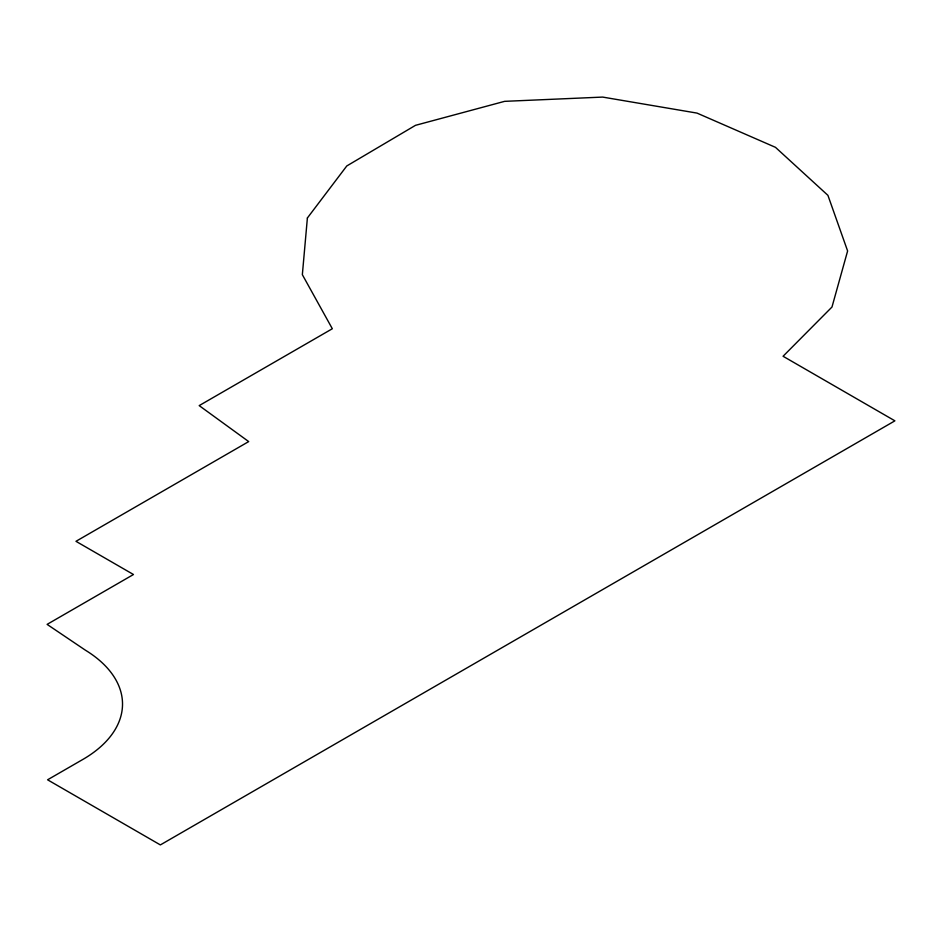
<?xml version="1.0" encoding="UTF-8"?>
<svg xmlns="http://www.w3.org/2000/svg" width="942" height="942" viewBox="0 0 942 942"><rect width="100%" height="100%" fill="white"/><g stroke="black" fill="none" stroke-linecap="round" stroke-linejoin="round"><path stroke-width="1.41" d="M307.386 217.979L302.347 274.675L332.326 328.746L199.186 405.613L248.7 441.586L75.961 541.32L133.47 574.514L47.1 624.381L85.439 650.216A135.836 78.421 0 0 1 83.567 759.028L47.583 779.799L160.364 844.915L894.9 420.838L783.073 356.264L831.986 307.021L847.612 250.972L827.924 195.347L775.466 147.329L697.009 113.099L602.668 97.085L504.606 101.347L415.493 125.333L346.786 165.957L307.386 217.979"/></g></svg>
